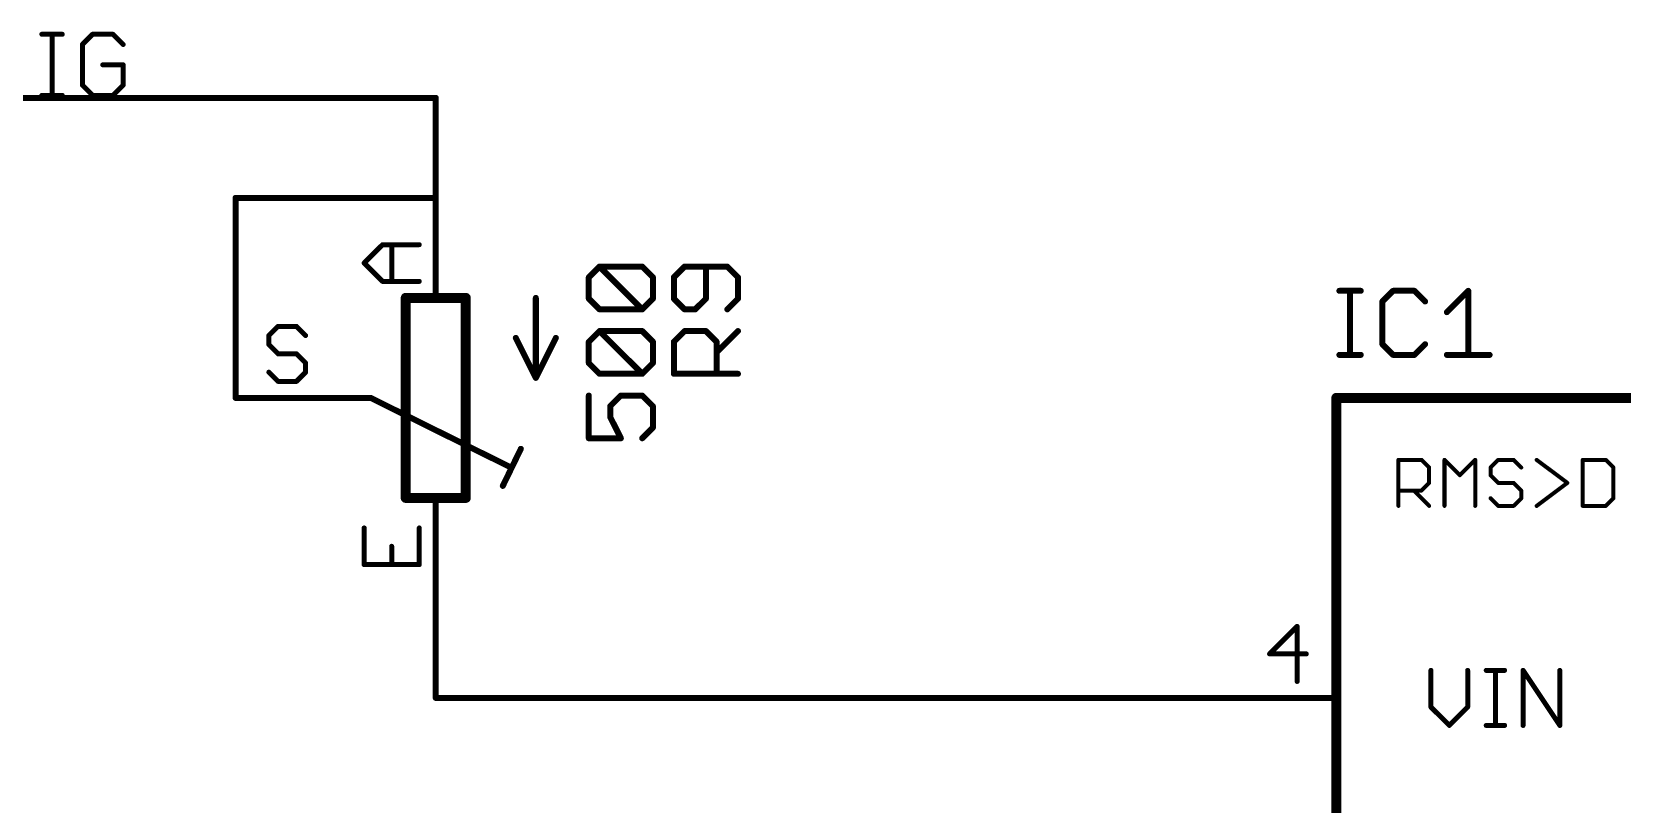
# Model space of a CAD drawing. Extents: x -44 to 217, y -56 to 126.
# Drawn here: x 30.39 to 70.75, y 27.78 to 47.4 of the extents above; entities that cross this region are included whole.
import ezdxf

# ---------------------------------------------------------------- set-up
doc = ezdxf.new("R2010")
doc.units = 0
for name, color, linetype in [('91', 94, 'CONTINUOUS'), ('94', 14, 'CONTINUOUS'), ('95', 251, 'CONTINUOUS'), ('96', 251, 'CONTINUOUS')]:
    doc.layers.add(name, color=color, linetype=linetype)

msp = doc.modelspace()

# ---------------------------------------------------------------- linework, layer by layer
at = {"layer": '91', "const_width": 0.1524}
for points in [[(22.86, 45.72), (40.64, 45.72)], [(40.64, 45.72), (40.64, 43.18)], [(40.64, 43.18), (35.56, 43.18)], [(35.56, 43.18), (35.56, 38.1)], [(40.64, 33.02), (40.64, 30.48)], [(40.64, 30.48), (63.5, 30.48)]]:
    msp.add_lwpolyline(points, dxfattribs=at)
at = {"layer": '91', "const_width": 0.0762}
for points in [[(40.6781, 45.72, 1), (40.6019, 45.72)], [(40.64, 45.6819, 1), (40.64, 45.7581)], [(35.56, 43.2181, 1), (35.56, 43.1419)], [(35.5981, 43.18, 1), (35.5219, 43.18)], [(40.6019, 43.18, 1), (40.6781, 43.18)], [(40.64, 43.1419, 1), (40.64, 43.2181)], [(35.5219, 38.1, 1), (35.5981, 38.1)], [(40.6781, 33.02, 1), (40.6019, 33.02)], [(40.64, 30.5181, 1), (40.64, 30.4419)], [(40.6019, 30.48, 1), (40.6781, 30.48)], [(63.5, 30.4419, 1), (63.5, 30.5181)]]:
    msp.add_lwpolyline(points, format="xyb", dxfattribs=at)
at = {"layer": '94'}
for points, const_width in [([(40.64, 43.18), (40.64, 40.64)], 0.1524), ([(39.878, 40.64), (39.878, 35.56)], 0.254), ([(41.402, 40.64), (39.878, 40.64)], 0.254), ([(41.402, 35.56), (41.402, 40.64)], 0.254), ([(43.18, 40.64), (43.18, 38.608)], 0.1524), ([(43.18, 38.608), (42.672, 39.624)], 0.1524), ([(43.18, 38.608), (43.688, 39.624)], 0.1524), ([(35.56, 38.1), (38.1, 38.1)], 0.1524), ([(38.1, 38.1), (38.989, 38.1)], 0.1524), ([(38.989, 38.1), (42.5196, 36.3474)], 0.1524), ([(63.5, 38.1), (86.36, 38.1)], 0.254), ([(63.5, 7.62), (63.5, 38.1)], 0.254), ([(42.7997, 36.8061), (42.3418, 35.8648)], 0.1524), ([(65.0748, 35.3568), (65.0748, 36.5262)], 0.1016), ([(65.0748, 36.5262), (65.6595, 36.5262)], 0.1016), ([(65.6595, 36.5262), (65.8544, 36.3313)], 0.1016), ([(65.8544, 36.3313), (65.8544, 35.9415)], 0.1016), ([(66.2442, 35.3568), (66.2442, 36.5262)], 0.1016), ([(66.2442, 36.5262), (66.634, 36.1364)], 0.1016), ([(66.634, 36.1364), (67.0238, 36.5262)], 0.1016), ([(67.0238, 36.5262), (67.0238, 35.3568)], 0.1016), ([(67.6085, 36.5262), (67.4136, 36.3313)], 0.1016), ([(67.4136, 36.3313), (67.4136, 36.1364)], 0.1016), ([(67.9983, 36.5262), (67.6085, 36.5262)], 0.1016), ([(68.1932, 36.3313), (67.9983, 36.5262)], 0.1016), ([(68.583, 36.5262), (69.3626, 35.9415)], 0.1016), ([(69.7524, 36.5262), (69.7524, 35.3568)], 0.1016), ([(70.3371, 36.5262), (69.7524, 36.5262)], 0.1016), ([(70.532, 36.3313), (70.3371, 36.5262)], 0.1016), ([(70.532, 35.5517), (70.532, 36.3313)], 0.1016), ([(65.8544, 35.9415), (65.6595, 35.7466)], 0.1016), ([(67.4136, 36.1364), (67.6085, 35.9415)], 0.1016), ([(67.6085, 35.9415), (67.9983, 35.9415)], 0.1016), ([(67.9983, 35.9415), (68.1932, 35.7466)], 0.1016), ([(69.3626, 35.9415), (68.583, 35.3568)], 0.1016), ([(39.878, 35.56), (41.402, 35.56)], 0.254), ([(40.64, 33.02), (40.64, 35.56)], 0.1524), ([(65.6595, 35.7466), (65.0748, 35.7466)], 0.1016), ([(65.4646, 35.7466), (65.8544, 35.3568)], 0.1016), ([(67.6085, 35.3568), (67.4136, 35.5517)], 0.1016), ([(68.1932, 35.5517), (67.9983, 35.3568)], 0.1016), ([(68.1932, 35.7466), (68.1932, 35.5517)], 0.1016), ([(70.3371, 35.3568), (70.532, 35.5517)], 0.1016), ([(67.9983, 35.3568), (67.6085, 35.3568)], 0.1016), ([(69.7524, 35.3568), (70.3371, 35.3568)], 0.1016), ([(60.96, 30.48), (63.5, 30.48)], 0.1524)]:
    msp.add_lwpolyline(points, dxfattribs=dict(at, const_width=const_width))
for points, const_width in [([(40.6781, 43.18, 1), (40.6019, 43.18)], 0.0762), ([(39.9415, 40.64, 1), (39.8145, 40.64)], 0.127), ([(39.878, 40.7035, 1), (39.878, 40.5765)], 0.127), ([(40.6019, 40.64, 1), (40.6781, 40.64)], 0.0762), ([(41.4655, 40.64, 1), (41.3385, 40.64)], 0.127), ([(41.402, 40.5765, 1), (41.402, 40.7035)], 0.127), ([(43.2181, 40.64, 1), (43.1419, 40.64)], 0.0762), ([(42.7061, 39.641, 1), (42.6379, 39.607)], 0.0762), ([(43.7221, 39.607, 1), (43.6539, 39.641)], 0.0762), ([(43.1459, 38.625, 1), (43.2141, 38.591)], 0.0762), ([(43.1419, 38.608, 1), (43.2181, 38.608)], 0.0762), ([(43.1459, 38.591, 1), (43.2141, 38.625)], 0.0762), ([(35.56, 38.1381, 1), (35.56, 38.0619)], 0.0762), ([(38.1, 38.1381, 1), (38.1, 38.0619)], 0.0762), ([(38.1, 38.0619, 1), (38.1, 38.1381)], 0.0762), ([(39.0059, 38.1341, 1), (38.9721, 38.0659)], 0.0762), ([(38.989, 38.0619, 1), (38.989, 38.1381)], 0.0762), ([(63.5, 38.1635, 1), (63.5, 38.0365)], 0.127), ([(63.5635, 38.1, 1), (63.4365, 38.1)], 0.127), ([(42.834, 36.7894, 1), (42.7654, 36.8228)], 0.0762), ([(42.5027, 36.3133, 1), (42.5365, 36.3815)], 0.0762), ([(65.1002, 36.5262, 1), (65.0494, 36.5262)], 0.0508), ([(65.0748, 36.5516, 1), (65.0748, 36.5008)], 0.0508), ([(65.6775, 36.5442, 1), (65.6415, 36.5082)], 0.0508), ([(65.6595, 36.5008, 1), (65.6595, 36.5516)], 0.0508), ([(65.8798, 36.3313, 1), (65.829, 36.3313)], 0.0508), ([(65.8364, 36.3133, 1), (65.8724, 36.3493)], 0.0508), ([(66.2622, 36.5442, 1), (66.2262, 36.5082)], 0.0508), ([(66.2696, 36.5262, 1), (66.2188, 36.5262)], 0.0508), ([(67.0492, 36.5262, 1), (66.9984, 36.5262)], 0.0508), ([(67.0418, 36.5082, 1), (67.0058, 36.5442)], 0.0508), ([(67.3956, 36.3493, 1), (67.4316, 36.3133)], 0.0508), ([(67.439, 36.3313, 1), (67.3882, 36.3313)], 0.0508), ([(67.6085, 36.5516, 1), (67.6085, 36.5008)], 0.0508), ([(67.6265, 36.5082, 1), (67.5905, 36.5442)], 0.0508), ([(68.0163, 36.5442, 1), (67.9803, 36.5082)], 0.0508), ([(67.9983, 36.5008, 1), (67.9983, 36.5516)], 0.0508), ([(68.1752, 36.3133, 1), (68.2112, 36.3493)], 0.0508), ([(68.5982, 36.5465, 1), (68.5678, 36.5059)], 0.0508), ([(69.7778, 36.5262, 1), (69.727, 36.5262)], 0.0508), ([(69.7524, 36.5516, 1), (69.7524, 36.5008)], 0.0508), ([(70.355, 36.5442, 1), (70.3191, 36.5082)], 0.0508), ([(70.3371, 36.5008, 1), (70.3371, 36.5516)], 0.0508), ([(70.5574, 36.3313, 1), (70.5066, 36.3313)], 0.0508), ([(70.514, 36.3133, 1), (70.5499, 36.3493)], 0.0508), ([(65.829, 35.9415, 1), (65.8798, 35.9415)], 0.0508), ([(65.8724, 35.9235, 1), (65.8364, 35.9595)], 0.0508), ([(66.616, 36.1544, 1), (66.652, 36.1184)], 0.0508), ([(66.616, 36.1184, 1), (66.652, 36.1544)], 0.0508), ([(67.4316, 36.1544, 1), (67.3956, 36.1184)], 0.0508), ([(67.3882, 36.1364, 1), (67.439, 36.1364)], 0.0508), ([(67.6085, 35.9669, 1), (67.6085, 35.9161)], 0.0508), ([(67.5905, 35.9235, 1), (67.6265, 35.9595)], 0.0508), ([(68.0163, 35.9595, 1), (67.9803, 35.9235)], 0.0508), ([(67.9983, 35.9161, 1), (67.9983, 35.9669)], 0.0508), ([(69.3778, 35.9212, 1), (69.3473, 35.9618)], 0.0508), ([(69.3473, 35.9212, 1), (69.3778, 35.9618)], 0.0508), ([(39.878, 35.6235, 1), (39.878, 35.4965)], 0.127), ([(39.8145, 35.56, 1), (39.9415, 35.56)], 0.127), ([(40.6781, 35.56, 1), (40.6019, 35.56)], 0.0762), ([(41.3385, 35.56, 1), (41.4655, 35.56)], 0.127), ([(41.402, 35.4965, 1), (41.402, 35.6235)], 0.127), ([(42.3075, 35.8815, 1), (42.3761, 35.8481)], 0.0762), ([(65.0748, 35.772, 1), (65.0748, 35.7212)], 0.0508), ([(65.4826, 35.7646, 1), (65.4466, 35.7286)], 0.0508), ([(65.6415, 35.7646, 1), (65.6775, 35.7286)], 0.0508), ([(65.6595, 35.7212, 1), (65.6595, 35.772)], 0.0508), ([(67.4316, 35.5697, 1), (67.3956, 35.5337)], 0.0508), ([(68.2186, 35.7466, 1), (68.1678, 35.7466)], 0.0508), ([(68.1678, 35.5517, 1), (68.2186, 35.5517)], 0.0508), ([(68.1752, 35.7286, 1), (68.2112, 35.7646)], 0.0508), ([(68.2112, 35.5337, 1), (68.1752, 35.5697)], 0.0508), ([(70.5066, 35.5517, 1), (70.5574, 35.5517)], 0.0508), ([(70.5499, 35.5337, 1), (70.514, 35.5697)], 0.0508), ([(65.0494, 35.3568, 1), (65.1002, 35.3568)], 0.0508), ([(65.8364, 35.3388, 1), (65.8724, 35.3748)], 0.0508), ([(66.2188, 35.3568, 1), (66.2696, 35.3568)], 0.0508), ([(66.9984, 35.3568, 1), (67.0492, 35.3568)], 0.0508), ([(67.6085, 35.3822, 1), (67.6085, 35.3314)], 0.0508), ([(67.5905, 35.3388, 1), (67.6265, 35.3748)], 0.0508), ([(67.9803, 35.3748, 1), (68.0163, 35.3388)], 0.0508), ([(67.9983, 35.3314, 1), (67.9983, 35.3822)], 0.0508), ([(68.5678, 35.3771, 1), (68.5982, 35.3365)], 0.0508), ([(69.7524, 35.3822, 1), (69.7524, 35.3314)], 0.0508), ([(69.727, 35.3568, 1), (69.7778, 35.3568)], 0.0508), ([(70.3191, 35.3748, 1), (70.355, 35.3388)], 0.0508), ([(70.3371, 35.3314, 1), (70.3371, 35.3822)], 0.0508), ([(40.6019, 33.02, 1), (40.6781, 33.02)], 0.0762), ([(60.96, 30.5181, 1), (60.96, 30.4419)], 0.0762), ([(63.5, 30.4419, 1), (63.5, 30.5181)], 0.0762)]:
    msp.add_lwpolyline(points, format="xyb", dxfattribs=dict(at, const_width=const_width))
at = {"layer": '95'}
for points, const_width in [([(30.6415, 47.366, 1), (30.6415, 47.3025)], 0.0635), ([(30.9317, 47.3342, 1), (30.8682, 47.3342)], 0.0635), ([(31.1584, 47.3025, 1), (31.1584, 47.366)], 0.0635), ([(31.9291, 47.366, 1), (31.9291, 47.3025)], 0.0635), ([(31.9515, 47.3118, 1), (31.9066, 47.3567)], 0.0635), ([(32.4684, 47.3567, 1), (32.4235, 47.3118)], 0.0635), ([(32.446, 47.3025, 1), (32.446, 47.366)], 0.0635), ([(31.6481, 47.0982, 1), (31.6931, 47.0533)], 0.0635), ([(31.7023, 47.0758, 1), (31.6389, 47.0758)], 0.0635), ([(32.682, 47.0533, 1), (32.7269, 47.0982)], 0.0635), ([(32.1875, 46.5906, 1), (32.1875, 46.5271)], 0.0635), ([(32.7362, 46.5589, 1), (32.6727, 46.5589)], 0.0635), ([(32.7044, 46.5271, 1), (32.7044, 46.5906)], 0.0635), ([(31.6931, 46.0644, 1), (31.6481, 46.0195)], 0.0635), ([(31.6389, 46.042, 1), (31.7023, 46.042)], 0.0635), ([(32.6727, 46.042, 1), (32.7362, 46.042)], 0.0635), ([(32.7269, 46.0195, 1), (32.682, 46.0644)], 0.0635), ([(30.6415, 45.8153, 1), (30.6415, 45.7518)], 0.0635), ([(30.8682, 45.7835, 1), (30.9317, 45.7835)], 0.0635), ([(31.1584, 45.7518, 1), (31.1584, 45.8153)], 0.0635), ([(31.9291, 45.8153, 1), (31.9291, 45.7518)], 0.0635), ([(31.9066, 45.761, 1), (31.9515, 45.806)], 0.0635), ([(32.4235, 45.806, 1), (32.4684, 45.761)], 0.0635), ([(32.446, 45.7518, 1), (32.446, 45.8153)], 0.0635), ([(39.2888, 42.023, 1), (39.2888, 41.9595)], 0.0635), ([(39.3112, 41.9688, 1), (39.2663, 42.0137)], 0.0635), ([(39.5536, 41.9912, 1), (39.4901, 41.9912)], 0.0635), ([(40.2209, 41.9595, 1), (40.2209, 42.023)], 0.0635), ([(38.8452, 41.5476, 1), (38.8003, 41.5027)], 0.0635), ([(38.8003, 41.5476, 1), (38.8452, 41.5027)], 0.0635), ([(46.7219, 41.1625, 1), (46.6457, 41.1625)], 0.0762), ([(46.6569, 41.1895, 1), (46.7108, 41.1356)], 0.0762), ([(46.955, 41.4718, 1), (46.955, 41.3956)], 0.0762), ([(46.9819, 41.4068, 1), (46.928, 41.4606)], 0.0762), ([(47.5354, 41.4337, 1), (47.4592, 41.4337)], 0.0762), ([(48.0666, 41.4606, 1), (48.0127, 41.4068)], 0.0762), ([(48.0396, 41.3956, 1), (48.0396, 41.4718)], 0.0762), ([(48.3489, 41.1625, 1), (48.2727, 41.1625)], 0.0762), ([(48.2839, 41.1356, 1), (48.3377, 41.1895)], 0.0762), ([(39.2888, 41.0909, 1), (39.2888, 41.0273)], 0.0635), ([(39.2663, 41.0366, 1), (39.3112, 41.0816)], 0.0635), ([(39.4901, 41.0591, 1), (39.5536, 41.0591)], 0.0635), ([(40.2209, 41.0273, 1), (40.2209, 41.0909)], 0.0635), ([(63.5762, 40.8573, 1), (63.5762, 40.7811)], 0.0762), ([(63.8855, 40.8192, 1), (63.8093, 40.8192)], 0.0762), ([(64.1185, 40.7811, 1), (64.1185, 40.8573)], 0.0762), ([(64.9388, 40.8573, 1), (64.9388, 40.7811)], 0.0762), ([(64.9657, 40.7922, 1), (64.9119, 40.8461)], 0.0762), ([(65.5081, 40.8461, 1), (65.4542, 40.7922)], 0.0762), ([(65.4811, 40.7811, 1), (65.4811, 40.8573)], 0.0762), ([(66.8852, 40.8192, 1), (66.809, 40.8192)], 0.0762), ([(66.8741, 40.7922, 1), (66.8202, 40.8461)], 0.0762), ([(46.6457, 40.6202, 1), (46.7219, 40.6202)], 0.0762), ([(46.7108, 40.6471, 1), (46.6569, 40.5933)], 0.0762), ([(46.955, 40.3871, 1), (46.955, 40.3109)], 0.0762), ([(46.928, 40.3221, 1), (46.9819, 40.376)], 0.0762), ([(47.1992, 40.376, 1), (47.2531, 40.3221)], 0.0762), ([(47.2261, 40.3109, 1), (47.2261, 40.3871)], 0.0762), ([(47.4592, 40.6202, 1), (47.5354, 40.6202)], 0.0762), ([(47.5242, 40.5933, 1), (47.4704, 40.6471)], 0.0762), ([(48.0127, 40.376, 1), (48.0666, 40.3221)], 0.0762), ([(48.2727, 40.6202, 1), (48.3489, 40.6202)], 0.0762), ([(48.3377, 40.5933, 1), (48.2839, 40.6471)], 0.0762), ([(64.7057, 40.548, 1), (64.6295, 40.548)], 0.0762), ([(64.6407, 40.575, 1), (64.6946, 40.5211)], 0.0762), ([(65.7254, 40.5211, 1), (65.7792, 40.575)], 0.0762), ([(36.6377, 39.949, 1), (36.6377, 39.8855)], 0.0635), ([(36.6601, 39.8948, 1), (36.6152, 39.9397)], 0.0635), ([(37.1262, 39.9397, 1), (37.0813, 39.8948)], 0.0635), ([(37.1037, 39.8855, 1), (37.1037, 39.949)], 0.0635), ([(66.2779, 40.3038, 1), (66.3317, 40.2499)], 0.0762), ([(36.4364, 39.6843, 1), (36.3729, 39.6843)], 0.0635), ([(36.3822, 39.7067, 1), (36.4271, 39.6618)], 0.0635), ([(37.3143, 39.6618, 1), (37.3592, 39.7067)], 0.0635), ([(46.7219, 39.5254, 1), (46.6457, 39.5254)], 0.0762), ([(46.6569, 39.5523, 1), (46.7108, 39.4984)], 0.0762), ([(46.955, 39.8346, 1), (46.955, 39.7584)], 0.0762), ([(46.9819, 39.7696, 1), (46.928, 39.8235)], 0.0762), ([(47.5242, 39.8235, 1), (47.4704, 39.7696)], 0.0762), ([(47.4973, 39.7584, 1), (47.4973, 39.8346)], 0.0762), ([(47.8066, 39.5254, 1), (47.7304, 39.5254)], 0.0762), ([(47.7415, 39.4984, 1), (47.7954, 39.5523)], 0.0762), ([(48.3377, 39.7696, 1), (48.2839, 39.8235)], 0.0762), ([(36.3729, 39.4512, 1), (36.4364, 39.4512)], 0.0635), ([(36.4271, 39.4737, 1), (36.3822, 39.4288)], 0.0635), ([(36.6377, 39.2499, 1), (36.6377, 39.1864)], 0.0635), ([(36.6152, 39.1957, 1), (36.6601, 39.2406)], 0.0635), ([(37.1262, 39.2406, 1), (37.0813, 39.1957)], 0.0635), ([(37.1037, 39.1864, 1), (37.1037, 39.2499)], 0.0635), ([(47.7415, 39.2812, 1), (47.7954, 39.2273)], 0.0762), ([(63.5762, 39.2303, 1), (63.5762, 39.1541)], 0.0762), ([(63.8093, 39.1922, 1), (63.8855, 39.1922)], 0.0762), ([(64.1185, 39.1541, 1), (64.1185, 39.2303)], 0.0762), ([(64.6946, 39.4903, 1), (64.6407, 39.4364)], 0.0762), ([(64.6295, 39.4634, 1), (64.7057, 39.4634)], 0.0762), ([(64.9388, 39.2303, 1), (64.9388, 39.1541)], 0.0762), ([(64.9119, 39.1653, 1), (64.9657, 39.2191)], 0.0762), ([(65.4542, 39.2191, 1), (65.5081, 39.1653)], 0.0762), ([(65.4811, 39.1541, 1), (65.4811, 39.2303)], 0.0762), ([(65.7792, 39.4364, 1), (65.7254, 39.4903)], 0.0762), ([(66.3048, 39.2303, 1), (66.3048, 39.1541)], 0.0762), ([(66.809, 39.1922, 1), (66.8852, 39.1922)], 0.0762), ([(67.3895, 39.1541, 1), (67.3895, 39.2303)], 0.0762), ([(36.4271, 38.7746, 1), (36.3822, 38.7297)], 0.0635), ([(37.3685, 38.9852, 1), (37.305, 38.9852)], 0.0635), ([(37.305, 38.7521, 1), (37.3685, 38.7521)], 0.0635), ([(37.3143, 38.9627, 1), (37.3592, 39.0076)], 0.0635), ([(37.3592, 38.7297, 1), (37.3143, 38.7746)], 0.0635), ([(46.6838, 38.75, 1), (46.6838, 38.6738)], 0.0762), ([(48.3108, 38.6738, 1), (48.3108, 38.75)], 0.0762), ([(36.6377, 38.5509, 1), (36.6377, 38.4873)], 0.0635), ([(36.6152, 38.4966, 1), (36.6601, 38.5416)], 0.0635), ([(37.0813, 38.5416, 1), (37.1262, 38.4966)], 0.0635), ([(37.1037, 38.4873, 1), (37.1037, 38.5509)], 0.0635), ([(46.6457, 38.7119, 1), (46.7219, 38.7119)], 0.0762), ([(47.7304, 38.7119, 1), (47.8066, 38.7119)], 0.0762), ([(38.8545, 34.7968, 1), (38.791, 34.7968)], 0.0635), ([(40.2527, 34.7968, 1), (40.1891, 34.7968)], 0.0635), ([(39.5536, 34.3307, 1), (39.4901, 34.3307)], 0.0635), ([(38.8227, 33.8964, 1), (38.8227, 33.8329)], 0.0635), ([(40.2209, 33.8329, 1), (40.2209, 33.8964)], 0.0635), ([(38.791, 33.8646, 1), (38.8545, 33.8646)], 0.0635), ([(39.4901, 33.8646, 1), (39.5536, 33.8646)], 0.0635), ([(40.1891, 33.8646, 1), (40.2527, 33.8646)], 0.0635), ([(62.5355, 32.2973, 1), (62.472, 32.2973)], 0.0635), ([(62.5262, 32.2748, 1), (62.4813, 32.3197)], 0.0635), ([(61.8046, 31.6299, 1), (61.8046, 31.5664)], 0.0635), ([(61.7822, 31.6206, 1), (61.8271, 31.5757)], 0.0635), ([(62.7368, 31.5664, 1), (62.7368, 31.6299)], 0.0635), ([(65.9321, 31.1797, 1), (65.8685, 31.1797)], 0.0635), ([(66.8642, 31.1797, 1), (66.8007, 31.1797)], 0.0635), ([(67.3036, 31.2114, 1), (67.3036, 31.1479)], 0.0635), ([(67.5684, 31.1797, 1), (67.5049, 31.1797)], 0.0635), ([(67.7696, 31.1479, 1), (67.7696, 31.2114)], 0.0635), ([(68.2708, 31.1797, 1), (68.2073, 31.1797)], 0.0635), ([(68.2655, 31.1973, 1), (68.2127, 31.1621)], 0.0635), ([(69.203, 31.1797, 1), (69.1395, 31.1797)], 0.0635), ([(62.472, 30.8991, 1), (62.5355, 30.8991)], 0.0635), ([(65.8685, 30.2476, 1), (65.9321, 30.2476)], 0.0635), ([(65.9228, 30.27, 1), (65.8778, 30.2251)], 0.0635), ([(66.8007, 30.2476, 1), (66.8642, 30.2476)], 0.0635), ([(66.8549, 30.2251, 1), (66.81, 30.27)], 0.0635), ([(66.3439, 29.804, 1), (66.3888, 29.759)], 0.0635), ([(66.3439, 29.759, 1), (66.3888, 29.804)], 0.0635), ([(67.3036, 29.8133, 1), (67.3036, 29.7498)], 0.0635), ([(67.5049, 29.7815, 1), (67.5684, 29.7815)], 0.0635), ([(67.7696, 29.7498, 1), (67.7696, 29.8133)], 0.0635), ([(68.2073, 29.7815, 1), (68.2708, 29.7815)], 0.0635), ([(69.1395, 29.7815, 1), (69.203, 29.7815)], 0.0635), ([(69.1448, 29.7639, 1), (69.1976, 29.7991)], 0.0635)]:
    msp.add_lwpolyline(points, format="xyb", dxfattribs=dict(at, const_width=const_width))
for points, const_width in [([(30.6415, 47.3342), (31.1584, 47.3342)], 0.127), ([(30.9, 45.7835), (30.9, 47.3342)], 0.127), ([(31.9291, 47.3342), (31.6706, 47.0758)], 0.127), ([(32.446, 47.3342), (31.9291, 47.3342)], 0.127), ([(32.7044, 47.0758), (32.446, 47.3342)], 0.127), ([(31.6706, 47.0758), (31.6706, 46.042)], 0.127), ([(32.7044, 46.5589), (32.1875, 46.5589)], 0.127), ([(32.7044, 46.042), (32.7044, 46.5589)], 0.127), ([(31.6706, 46.042), (31.9291, 45.7835)], 0.127), ([(32.446, 45.7835), (32.7044, 46.042)], 0.127), ([(30.6415, 45.7835), (31.1584, 45.7835)], 0.127), ([(31.9291, 45.7835), (32.446, 45.7835)], 0.127), ([(38.8227, 41.5252), (39.2888, 41.9912)], 0.127), ([(39.2888, 41.9912), (40.2209, 41.9912)], 0.127), ([(39.5218, 41.0591), (39.5218, 41.9912)], 0.127), ([(39.2888, 41.0591), (38.8227, 41.5252)], 0.127), ([(46.955, 41.4337), (46.6838, 41.1625)], 0.1524), ([(46.6838, 41.1625), (46.6838, 40.6202)], 0.1524), ([(48.0396, 41.4337), (46.955, 41.4337)], 0.1524), ([(47.4973, 40.6202), (47.4973, 41.4337)], 0.1524), ([(48.3108, 41.1625), (48.0396, 41.4337)], 0.1524), ([(48.3108, 40.6202), (48.3108, 41.1625)], 0.1524), ([(40.2209, 41.0591), (39.2888, 41.0591)], 0.127), ([(63.5762, 40.8192), (64.1185, 40.8192)], 0.1524), ([(63.8474, 39.1922), (63.8474, 40.8192)], 0.1524), ([(64.9388, 40.8192), (64.6676, 40.548)], 0.1524), ([(65.4811, 40.8192), (64.9388, 40.8192)], 0.1524), ([(65.7523, 40.548), (65.4811, 40.8192)], 0.1524), ([(66.3048, 40.2769), (66.8471, 40.8192)], 0.1524), ([(66.8471, 40.8192), (66.8471, 39.1922)], 0.1524), ([(46.6838, 40.6202), (46.955, 40.349)], 0.1524), ([(46.955, 40.349), (47.2261, 40.349)], 0.1524), ([(47.2261, 40.349), (47.4973, 40.6202)], 0.1524), ([(48.0396, 40.349), (48.3108, 40.6202)], 0.1524), ([(64.6676, 40.548), (64.6676, 39.4634)], 0.1524), ([(36.6377, 39.9173), (36.4046, 39.6843)], 0.127), ([(37.1037, 39.9173), (36.6377, 39.9173)], 0.127), ([(37.3368, 39.6843), (37.1037, 39.9173)], 0.127), ([(36.4046, 39.6843), (36.4046, 39.4512)], 0.127), ([(46.6838, 39.5254), (46.955, 39.7965)], 0.1524), ([(46.6838, 38.7119), (46.6838, 39.5254)], 0.1524), ([(46.955, 39.7965), (47.4973, 39.7965)], 0.1524), ([(47.4973, 39.7965), (47.7685, 39.5254)], 0.1524), ([(47.7685, 39.2542), (48.3108, 39.7965)], 0.1524), ([(47.7685, 39.5254), (47.7685, 38.7119)], 0.1524), ([(36.4046, 39.4512), (36.6377, 39.2182)], 0.127), ([(36.6377, 39.2182), (37.1037, 39.2182)], 0.127), ([(37.1037, 39.2182), (37.3368, 38.9852)], 0.127), ([(63.5762, 39.1922), (64.1185, 39.1922)], 0.1524), ([(64.6676, 39.4634), (64.9388, 39.1922)], 0.1524), ([(64.9388, 39.1922), (65.4811, 39.1922)], 0.1524), ([(65.4811, 39.1922), (65.7523, 39.4634)], 0.1524), ([(66.3048, 39.1922), (67.3895, 39.1922)], 0.1524), ([(36.6377, 38.5191), (36.4046, 38.7521)], 0.127), ([(37.3368, 38.7521), (37.1037, 38.5191)], 0.127), ([(37.3368, 38.9852), (37.3368, 38.7521)], 0.127), ([(48.3108, 38.7119), (46.6838, 38.7119)], 0.1524), ([(37.1037, 38.5191), (36.6377, 38.5191)], 0.127), ([(38.8227, 34.7968), (38.8227, 33.8646)], 0.127), ([(40.2209, 33.8646), (40.2209, 34.7968)], 0.127), ([(39.5218, 33.8646), (39.5218, 34.3307)], 0.127), ([(38.8227, 33.8646), (40.2209, 33.8646)], 0.127), ([(62.5037, 32.2973), (61.8046, 31.5982)], 0.127), ([(62.5037, 30.8991), (62.5037, 32.2973)], 0.127), ([(61.8046, 31.5982), (62.7368, 31.5982)], 0.127), ([(65.9003, 31.1797), (65.9003, 30.2476)], 0.127), ([(66.8324, 30.2476), (66.8324, 31.1797)], 0.127), ([(67.3036, 31.1797), (67.7696, 31.1797)], 0.127), ([(67.5366, 29.7815), (67.5366, 31.1797)], 0.127), ([(68.2391, 29.7815), (68.2391, 31.1797)], 0.127), ([(68.2391, 31.1797), (69.1712, 29.7815)], 0.127), ([(69.1712, 29.7815), (69.1712, 31.1797)], 0.127), ([(65.9003, 30.2476), (66.3664, 29.7815)], 0.127), ([(66.3664, 29.7815), (66.8324, 30.2476)], 0.127), ([(67.3036, 29.7815), (67.7696, 29.7815)], 0.127)]:
    msp.add_lwpolyline(points, dxfattribs=dict(at, const_width=const_width))
at = {"layer": '96', "const_width": 0.1524}
for points in [[(44.5248, 41.1625), (44.796, 41.4337)], [(44.5248, 40.6202), (44.5248, 41.1625)], [(44.796, 41.4337), (45.8806, 41.4337)], [(45.8806, 40.349), (44.796, 41.4337)], [(45.8806, 41.4337), (46.1518, 41.1625)], [(46.1518, 41.1625), (46.1518, 40.6202)], [(44.796, 40.349), (44.5248, 40.6202)], [(45.8806, 40.349), (44.796, 40.349)], [(46.1518, 40.6202), (45.8806, 40.349)], [(44.5248, 39.5254), (44.796, 39.7965)], [(44.5248, 38.983), (44.5248, 39.5254)], [(44.796, 39.7965), (45.8806, 39.7965)], [(45.8806, 38.7119), (44.796, 39.7965)], [(45.8806, 39.7965), (46.1518, 39.5254)], [(46.1518, 39.5254), (46.1518, 38.983)], [(44.796, 38.7119), (44.5248, 38.983)], [(45.8806, 38.7119), (44.796, 38.7119)], [(46.1518, 38.983), (45.8806, 38.7119)], [(44.5248, 38.1594), (44.5248, 37.0747)], [(45.0671, 37.8882), (45.3383, 38.1594)], [(45.0671, 37.6171), (45.0671, 37.8882)], [(45.3383, 38.1594), (45.8806, 38.1594)], [(45.8806, 38.1594), (46.1518, 37.8882)], [(46.1518, 37.8882), (46.1518, 37.3459)], [(45.3383, 37.0747), (45.0671, 37.6171)], [(44.5248, 37.0747), (45.3383, 37.0747)], [(46.1518, 37.3459), (45.8806, 37.0747)]]:
    msp.add_lwpolyline(points, dxfattribs=at)
at = {"layer": '96', "const_width": 0.0762}
for points in [[(44.5629, 41.1625, 1), (44.4867, 41.1625)], [(44.4979, 41.1895, 1), (44.5518, 41.1356)], [(44.796, 41.4718, 1), (44.796, 41.3956)], [(44.8229, 41.4606, 1), (44.769, 41.4068)], [(44.8229, 41.4068, 1), (44.769, 41.4606)], [(45.9076, 41.4606, 1), (45.8537, 41.4068)], [(45.8806, 41.3956, 1), (45.8806, 41.4718)], [(46.1899, 41.1625, 1), (46.1137, 41.1625)], [(46.1249, 41.1356, 1), (46.1787, 41.1895)], [(44.4867, 40.6202, 1), (44.5629, 40.6202)], [(44.5518, 40.6471, 1), (44.4979, 40.5933)], [(44.796, 40.3871, 1), (44.796, 40.3109)], [(44.769, 40.3221, 1), (44.8229, 40.376)], [(45.8537, 40.376, 1), (45.9076, 40.3221)], [(45.8537, 40.3221, 1), (45.9076, 40.376)], [(45.8806, 40.3109, 1), (45.8806, 40.3871)], [(46.1137, 40.6202, 1), (46.1899, 40.6202)], [(46.1787, 40.5933, 1), (46.1249, 40.6471)], [(44.5629, 39.5254, 1), (44.4867, 39.5254)], [(44.4979, 39.5523, 1), (44.5518, 39.4984)], [(44.8229, 39.8235, 1), (44.769, 39.7696)], [(44.796, 39.8346, 1), (44.796, 39.7584)], [(44.8229, 39.7696, 1), (44.769, 39.8235)], [(45.9076, 39.8235, 1), (45.8537, 39.7696)], [(45.8806, 39.7584, 1), (45.8806, 39.8346)], [(46.1899, 39.5254, 1), (46.1137, 39.5254)], [(46.1249, 39.4984, 1), (46.1787, 39.5523)], [(44.5518, 39.01, 1), (44.4979, 38.9561)], [(44.4867, 38.983, 1), (44.5629, 38.983)], [(44.796, 38.75, 1), (44.796, 38.6738)], [(44.769, 38.6849, 1), (44.8229, 38.7388)], [(45.8537, 38.7388, 1), (45.9076, 38.6849)], [(45.8537, 38.6849, 1), (45.9076, 38.7388)], [(45.8806, 38.6738, 1), (45.8806, 38.75)], [(46.1137, 38.983, 1), (46.1899, 38.983)], [(46.1787, 38.9561, 1), (46.1249, 39.01)], [(44.5629, 38.1594, 1), (44.4867, 38.1594)], [(45.1052, 37.8882, 1), (45.029, 37.8882)], [(45.0402, 37.9152, 1), (45.0941, 37.8613)], [(45.3383, 38.1975, 1), (45.3383, 38.1213)], [(45.3652, 38.1324, 1), (45.3114, 38.1863)], [(45.9076, 38.1863, 1), (45.8537, 38.1324)], [(45.8806, 38.1213, 1), (45.8806, 38.1975)], [(46.1899, 37.8882, 1), (46.1137, 37.8882)], [(46.1249, 37.8613, 1), (46.1787, 37.9152)], [(45.029, 37.6171, 1), (45.1052, 37.6171)], [(45.1012, 37.6341, 1), (45.0331, 37.6)], [(44.5248, 37.1128, 1), (44.5248, 37.0366)], [(45.3383, 37.0366, 1), (45.3383, 37.1128)], [(45.8537, 37.1017, 1), (45.9076, 37.0478)], [(46.1137, 37.3459, 1), (46.1899, 37.3459)], [(46.1787, 37.3189, 1), (46.1249, 37.3728)], [(44.4867, 37.0747, 1), (44.5629, 37.0747)], [(45.3042, 37.0577, 1), (45.3724, 37.0918)]]:
    msp.add_lwpolyline(points, format="xyb", dxfattribs=at)

doc.saveas('drawing.dxf')
